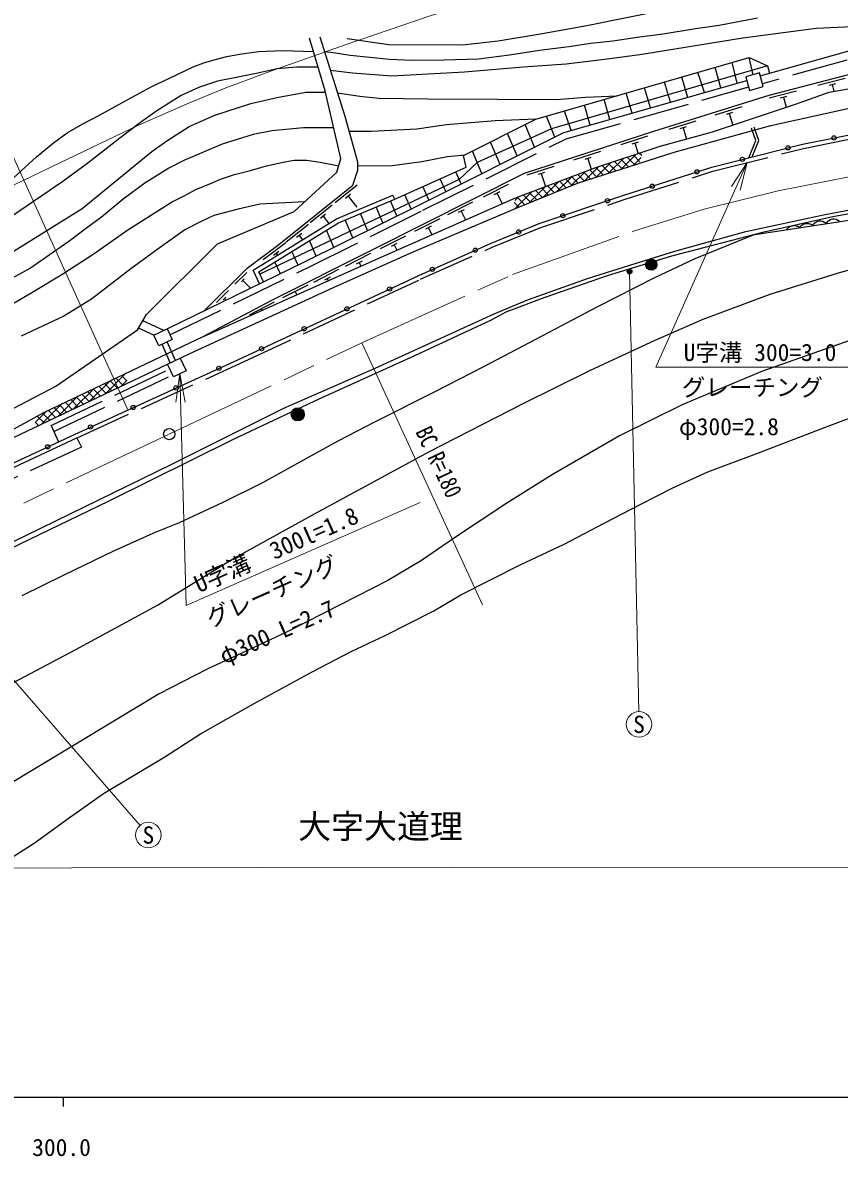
# Model space of a CAD drawing. Units: millimetres at full size, sheet at 1:1000; details may follow other scales. Extents: x 40000 to 680000, y 20000 to 380000.
# Drawn here: x 363711 to 450483, y 198715 to 319096 of the extents above; entities that cross this region are included whole.
import ezdxf
from ezdxf.enums import TextEntityAlignment as Align

# ---------------------------------------------------------------- set-up
doc = ezdxf.new("R2010")
doc.units = ezdxf.units.MM
doc.header["$LTSCALE"] = 1000
doc.linetypes.add('CHAIN', pattern=[18.5, 12, -1.5, 3.5, -1.5])
doc.linetypes.add('DASHED', pattern=[7.5, 6, -1.5])
for name, color, linetype, lineweight in [('M-BGD', 7, 'Continuous', 25), ('M-BMK', 2, 'CHAIN', 13), ('M-BMK-SRVR', 3, 'Continuous', 25), ('M-STR-HTXT', 7, 'Continuous', 13), ('M-STR-STRC', 7, 'Continuous', 25), ('M-TTL-BAND', 7, 'Continuous', 25)]:
    doc.layers.add(name, color=color, linetype=linetype, lineweight=lineweight)
doc.layers.add('M-BMK-HTXT', color=7, linetype='Continuous')
doc.styles.add('ＭＳ ゴシック', font='')
doc.styles.get('ＭＳ ゴシック').set_extended_font_data('MS Gothic')

# ---------------------------------------------------------------- blocks, each defined once
blk = doc.blocks.new('open_arrow')
at = {"color": 0, "linetype": 'Continuous', "lineweight": -2}
blk.add_lwpolyline([(7.5, 1.25), (0, 0), (7.5, -1.25)], dxfattribs=at)

msp = doc.modelspace()

# ---------------------------------------------------------------- hatches: boundary and pattern name
at = {"layer": 'M-BGD'}
for points in [[(429896, 293401, -0.41421), (430496, 294001, -0.41421), (431096, 293401, -1)], [(393638, 277503, -1), (392238, 277503, -0.41421), (392938, 278203, -0.41421)]]:
    msp.add_hatch(color=256, dxfattribs=at).paths.add_polyline_path(points)
at = {"layer": 'M-STR-STRC'}
msp.add_hatch(color=256, dxfattribs=at).paths.add_polyline_path([(428013, 292491, -1), (428363, 292849, -0.41421), (428367, 292496, -0.41421)])

# ---------------------------------------------------------------- linework, layer by layer
at = {"layer": 'M-BGD'}
for p, q in [((442851, 314499), (419908, 307819)), ((437905, 312173), (437277, 314345)), ((439637, 312665), (439103, 314873)), ((441323, 313568), (440889, 315390)), ((434372, 311167), (433748, 313324)), ((436172, 311679), (435442, 313814)), ((451101, 313185), (448198, 312429)), ((430414, 310041), (429795, 312180)), ((432526, 310642), (431904, 312790)), ((445926, 311838), (443022, 311082)), ((450064, 312605), (449387, 312428)), ((449725, 312517), (449909, 311811)), ((426115, 308818), (425502, 310938)), ((428454, 309483), (427838, 311614)), ((444888, 311258), (444211, 311081)), ((444550, 311169), (444823, 310117)), ((421985, 307642), (421282, 309717)), ((424023, 308222), (423413, 310334)), ((440124, 310177), (437260, 309286)), ((439115, 309549), (438447, 309341)), ((438781, 309445), (439163, 308218)), ((418102, 305873), (417108, 308274)), ((420249, 306944), (419383, 309168)), ((435221, 308653), (432356, 307762)), ((400756, 307535), (398415, 307531)), ((419908, 307819), (412016, 304233)), ((416235, 304941), (415227, 307330)), ((430103, 307051), (427249, 306126)), ((434212, 308025), (433543, 307817)), ((433878, 307921), (434232, 306734)), ((414440, 304046), (413415, 306422)), ((429101, 306411), (428435, 306195)), ((428768, 306303), (429125, 305202)), ((412487, 303071), (411514, 305469)), ((425091, 305426), (422238, 304501)), ((424090, 304786), (423424, 304571)), ((423757, 304678), (424130, 303528)), ((427536, 304676), (425965, 303105)), ((428857, 305113), (427266, 303522)), ((427268, 304587), (428074, 303782)), ((427932, 304807), (428743, 303996)), ((429421, 304793), (428568, 303940)), ((428596, 305027), (429293, 304330)), ((429260, 305247), (429484, 305023)), ((412016, 304233), (410105, 302449)), ((420146, 303823), (417292, 302898)), ((424894, 303802), (423362, 302270)), ((423968, 303468), (424728, 302708)), ((424612, 303708), (425397, 302923)), ((426215, 304239), (424663, 302687)), ((425276, 303928), (426066, 303138)), ((425940, 304148), (426736, 303352)), ((426604, 304368), (427405, 303567)), ((410105, 302449), (388923, 292375)), ((408672, 301167), (408071, 302511)), ((410312, 301986), (409743, 303258)), ((419145, 303183), (418479, 302968)), ((418812, 303075), (419256, 301706)), ((420678, 302238), (418982, 300542)), ((422090, 302765), (420476, 301152)), ((420752, 302265), (421462, 301554)), ((421395, 302506), (422090, 301811)), ((423501, 303293), (421970, 301762)), ((422038, 302746), (422720, 302064)), ((422682, 302987), (423390, 302279)), ((423325, 303227), (424059, 302493)), ((399263, 301831), (396921, 299956)), ((406881, 300274), (406246, 301694)), ((415304, 301928), (412624, 300581)), ((414411, 301143), (413786, 300829)), ((414098, 300986), (414651, 299887)), ((417855, 301182), (415987, 299314)), ((419266, 301710), (417488, 299931)), ((417535, 301062), (418324, 300273)), ((418178, 301303), (418952, 300529)), ((418822, 301543), (419579, 300786)), ((419465, 301784), (420207, 301042)), ((420108, 302025), (420835, 301298)), ((398553, 300878), (398006, 300441)), ((398280, 300659), (399217, 299488)), ((403461, 298569), (402795, 300164)), ((403238, 300350), (403057, 300783)), ((404988, 299330), (404316, 300832)), ((411514, 300023), (408834, 298675)), ((415947, 299998), (416442, 299504)), ((416443, 300654), (415997, 300208)), ((416248, 300581), (417069, 299760)), ((416892, 300822), (417697, 300017)), ((396608, 299705), (394266, 297830)), ((395897, 298752), (395351, 298315)), ((400348, 297018), (399593, 298826)), ((401975, 297829), (401266, 299525)), ((410622, 299238), (409996, 298924)), ((410309, 299081), (410768, 298167)), ((415778, 299284), (415818, 299244)), ((394068, 297671), (391726, 295796)), ((395624, 298533), (396235, 297770)), ((398784, 296239), (397984, 298154)), ((408022, 298267), (405341, 296920)), ((407129, 297483), (406503, 297168)), ((393357, 296718), (392811, 296281)), ((393084, 296500), (393443, 296052)), ((396756, 295229), (395996, 297071)), ((404374, 296433), (401694, 295086)), ((406816, 297325), (407190, 296583)), ((391669, 295720), (389264, 293926)), ((394900, 294304), (394171, 295948)), ((403482, 295649), (402856, 295335)), ((403169, 295492), (403452, 294928)), ((390926, 294791), (390365, 294373)), ((390646, 294582), (390775, 294409)), ((392985, 293358), (392323, 294810)), ((400666, 294569), (397986, 293222)), ((399774, 293785), (399148, 293470)), ((387537, 292581), (386256, 291317)), ((391089, 292436), (390497, 293686)), ((397283, 292869), (394603, 291521)), ((399461, 293628), (399635, 293236)), ((387257, 291883), (386958, 291588)), ((387107, 291735), (387931, 290900)), ((396391, 292084), (395765, 291770)), ((396078, 291927), (396180, 291697)), ((385592, 290663), (384311, 289399)), ((393996, 291216), (391315, 289868)), ((392656, 290542), (392826, 290203)), ((385312, 289965), (385013, 289670)), ((385162, 289817), (385338, 289639)), ((390424, 289423), (387772, 288020)), ((389098, 288722), (389175, 288576)), ((377658, 285919), (376022, 286666)), ((378719, 286424), (376479, 287447)), ((379394, 282990), (378529, 284963)), ((379943, 283231), (379078, 285204)), ((374688, 281880), (372504, 279696)), ((372996, 281073), (370817, 278893)), ((371803, 280503), (372576, 279730)), ((372401, 280788), (373174, 280015)), ((373000, 281074), (373773, 280301)), ((373598, 281360), (374372, 280586)), ((374784, 281093), (374191, 280500)), ((374196, 281645), (374786, 281055)), ((369613, 279457), (367443, 277287)), ((371305, 280265), (369130, 278090)), ((369410, 279360), (370180, 278590)), ((370008, 279646), (370779, 278875)), ((370607, 279932), (371378, 279160)), ((371205, 280217), (371977, 279445)), ((367922, 278650), (365757, 276484)), ((367017, 278218), (367785, 277450)), ((367615, 278503), (368384, 277735)), ((368214, 278789), (368983, 278020)), ((368812, 279075), (369581, 278305)), ((366230, 277842), (365029, 276641)), ((365257, 277326), (365989, 276595)), ((365828, 277640), (366587, 276880)), ((366419, 277932), (367186, 277165)), ((365034, 276666), (365390, 276310))]:
    msp.add_line(p, q, dxfattribs=at)
at = {"layer": 'M-BGD', "linetype": 'DASHED'}
for p, q in [((366724, 276323), (379325, 282321)), ((367020, 275688), (379625, 281689)), ((366724, 276323), (367529, 274596))]:
    msp.add_line(p, q, dxfattribs=at)
at = {"layer": 'M-BGD'}
for points in [[(442079, 313444), (471858, 321889), (478277, 331235), (480571, 338634), (482690, 343593)], [(382878, 285771), (390185, 289636), (400904, 295025), (417014, 303123), (430784, 307587), (443012, 311389), (463850, 316813), (473349, 319144), (478405, 322951), (481071, 325942), (483333, 328069), (490263, 331859), (496638, 325263)], [(398203, 317412), (402633, 316796), (410453, 316738), (414251, 317159), (418714, 317900), (423640, 318779), (432266, 320513), (441469, 322396), (446085, 323478), (448025, 323827), (451273, 324106), (461211, 324141), (467480, 324036), (469590, 324377), (471528, 324878), (473170, 325411), (474679, 325996)], [(395802, 316026), (396941, 315881), (398500, 315632), (402702, 315212), (405064, 315113), (408461, 315134), (412151, 315260), (415421, 315679), (418620, 316163), (421744, 316561), (424092, 316917), (426419, 317169), (429019, 317546), (431766, 317902), (435216, 318491), (437731, 318847), (441780, 319625)], [(460656, 318712), (455986, 318842), (453352, 318721), (448005, 318465), (440213, 317457), (429285, 315669), (425823, 315228), (421457, 314673), (416896, 314362), (410666, 313850), (402935, 313409), (398757, 313722), (396426, 314032)], [(309083, 264647), (310815, 263884), (319174, 258503), (324134, 259834), (327195, 261746), (326877, 262787), (336553, 266344), (344308, 268825), (358343, 275848), (367220, 280484), (375914, 286482), (376871, 288114), (384413, 295609), (392546, 299043), (397094, 303222), (397525, 304663), (395845, 311866), (394191, 317449)], [(344511, 265911), (350747, 269339), (365965, 277716), (382271, 285501), (400265, 293517), (416069, 300514), (424616, 303710), (431458, 305974), (437006, 307495), (445824, 310453), (449402, 311722), (462552, 314020), (473961, 315734), (480454, 316435), (491129, 316077), (507281, 317376), (515189, 317638), (527772, 317379)], [(382949, 288478), (387579, 293043), (390917, 295533), (398802, 301846), (399340, 303436), (399329, 304297), (398978, 305548), (397962, 309127), (395320, 317566)], [(350747, 269339), (381419, 283940), (396806, 291018), (405188, 294778), (416332, 299459), (422672, 302048), (432941, 305343), (443204, 308167), (451701, 310046), (464056, 312183), (475538, 313280), (498311, 315412), (513877, 316509), (526922, 316376)], [(362739, 302616), (365174, 304858), (367001, 306341), (368425, 307388), (370093, 308366), (371862, 309279), (374576, 310749), (377443, 312304), (379313, 313213), (381830, 314418), (382959, 314830), (384071, 315156), (385396, 315493), (386733, 315740), (388782, 316030), (391367, 316139), (394611, 316033)], [(395105, 314365), (392846, 314379), (390762, 314191)], [(403238, 300350), (410835, 303746), (410548, 304985), (418223, 308833), (440889, 315390), (442851, 314499), (443070, 313725)], [(324882, 254865), (342503, 263105), (358717, 270489), (369288, 275416), (386580, 283310), (405808, 292265), (413433, 295664), (418605, 297769), (427591, 300771), (436931, 303762), (446568, 306191), (454092, 307697), (464111, 309037), (489664, 311592), (512777, 313477), (523620, 313931), (531865, 313962), (547382, 313253), (574476, 311797)], [(390762, 314191), (388532, 313687), (386044, 313196), (384427, 312885), (382504, 312255), (380548, 311347), (377962, 309736), (376214, 308496), (374044, 306821), (370643, 304163), (367984, 302229), (365732, 300703), (361853, 298037), (360137, 296959), (358701, 296189), (357137, 295351), (352860, 293335), (348745, 291619), (345945, 290588), (343366, 289796), (340566, 289096), (338447, 288562), (336495, 288194), (335028, 287947)], [(379057, 286585), (393656, 293685), (405930, 299799), (421201, 307419), (440658, 312956)], [(323043, 284143), (328487, 283944), (334064, 284519), (338286, 285162), (342361, 285909), (347632, 287197), (351053, 288609), (356230, 291147), (362535, 294683), (370041, 299347), (377439, 305410), (379042, 306558), (381413, 308087), (384122, 309266), (387956, 310505), (390899, 311182), (393841, 311731), (395880, 311718)], [(397177, 311633), (399550, 311291), (401539, 311095), (406762, 310997), (414167, 310974), (420386, 310934), (423518, 311179), (426884, 311338)], [(418223, 308833), (413897, 308676), (408760, 308240), (405607, 307794), (400756, 307535)], [(396766, 307919), (393563, 307915), (390173, 307598), (388209, 307234), (384914, 306204), (380850, 304451), (379252, 303630), (376704, 302070), (374375, 300348), (372089, 298450), (370501, 297288), (368602, 295868), (364552, 293019), (361660, 291470)], [(322857, 244057), (327510, 246946), (331980, 249363), (341473, 253766), (357921, 261671), (379575, 272225), (391458, 278158), (401169, 282392), (413808, 288185), (417471, 289683), (423839, 291974), (428783, 293512), (432995, 294840), (440554, 296913), (448808, 298698), (457339, 300334), (466605, 301826), (475454, 302735), (497505, 304632), (498668, 305567), (506262, 306158), (516796, 306326), (531373, 306389)], [(361224, 262694), (372907, 268337), (386122, 274871), (394756, 278946), (405388, 283766), (413519, 287531), (415094, 288385), (419215, 289956), (425847, 292249), (432701, 294337), (442478, 296899), (449788, 298500), (457165, 299867), (465767, 301245), (473625, 302101), (480482, 302815), (492111, 303813), (497531, 304274), (498919, 305257), (506332, 305805), (512522, 305914), (521409, 305937), (530557, 306032)], [(399334, 303911), (402967, 303919), (406116, 304358), (408854, 304876), (410693, 305057)], [(360889, 288236), (364685, 290460), (367995, 292431), (371311, 294602), (374872, 297094), (379538, 300027), (380866, 300724), (382108, 301366), (383850, 302106), (384725, 302489), (386217, 302968), (387905, 303382), (389626, 303894), (391557, 304330), (392570, 304482), (393887, 304493), (395336, 304297), (397291, 303882)], [(441281, 296585), (454522, 298595), (467111, 300722), (472709, 301412), (473980, 291693)], [(359082, 247121), (369371, 252547), (378027, 257253), (385940, 262087), (394710, 266945), (406947, 273556), (416902, 278656), (423963, 282147), (430911, 285373), (436017, 287614), (443138, 290254), (450396, 292522), (454847, 293779), (459601, 294776), (465372, 295460), (471482, 296265), (478243, 297741), (484100, 298926), (490397, 299779), (495873, 300348), (497770, 300332), (503217, 300152), (505949, 300021), (508195, 299755)], [(393671, 300077), (388903, 299821), (386592, 299288), (384023, 298626), (382553, 297916), (380943, 297089), (377970, 294973), (375191, 292954), (372719, 291032), (371039, 289724), (368098, 287915), (363550, 285820)], [(388871, 291358), (388200, 292824), (397053, 298274), (403057, 300783)], [(389294, 291563), (388801, 292642), (397268, 297855), (403238, 300350)], [(363667, 258252), (368138, 260478), (373395, 263018), (377887, 265039), (380387, 266009), (385030, 268165), (389240, 270270), (393836, 272822), (397234, 274694), (401212, 276729), (407478, 279908), (412693, 282598), (418308, 285520), (424758, 288930), (430892, 292023), (435161, 294064), (438916, 295565), (441421, 296607)], [(507825, 291823), (501200, 292644), (495207, 293054), (487042, 292929), (479227, 291958), (471486, 290454), (465030, 289096), (452297, 285599), (442333, 282098), (433864, 278557), (427117, 275233), (420091, 271146), (415166, 268069), (409691, 264470), (406088, 261998), (402493, 259868), (397500, 257318), (391942, 254495), (388125, 252676), (383310, 250458), (378199, 247811), (373406, 244927), (369345, 242465), (357839, 235580)], [(361726, 229914), (364938, 231973), (368550, 234577), (372309, 237240), (378809, 241128), (382598, 243584), (388223, 246780), (394481, 250174), (398631, 252333), (402228, 254023), (407409, 256626), (410254, 258344), (416575, 261523), (421246, 263723), (425487, 265950), (429460, 267989), (432788, 269699), (436525, 271395), (441704, 273357), (448897, 276120), (455546, 278578)], [(325073, 254457), (342691, 262696), (358906, 270080), (369476, 275007), (369514, 275024)]]:
    msp.add_lwpolyline(points, dxfattribs=at)
at = {"layer": 'M-BGD', "linetype": 'DASHED'}
for points in [[(484868, 343258), (482190, 337521), (479809, 330187), (472975, 321117), (442311, 312619)], [(369514, 275024), (386768, 282901), (405995, 291855), (413609, 295250), (418761, 297346), (427731, 300343), (437055, 303329), (446667, 305752), (454166, 307253), (464163, 308590), (489705, 311144), (512805, 313027), (523630, 313481), (531856, 313512), (547359, 312803), (574457, 311347)], [(379363, 285956), (393965, 293056), (406242, 299173), (421455, 306764), (440850, 312283)], [(440864, 304753), (441622, 306586), (441164, 307896)], [(441227, 304845), (441942, 306577), (441448, 307995)], [(369476, 275007), (369973, 274018), (322015, 252036), (318909, 249959)]]:
    msp.add_lwpolyline(points, dxfattribs=at)
at = {"layer": 'M-BGD'}
for points in [[(440954, 311905), (442398, 312312), (441991, 313756), (440547, 313349)], [(377658, 285919), (379057, 286585), (379595, 285457), (378195, 284790)], [(379083, 282828), (380437, 283473), (381082, 282119), (379728, 281474)]]:
    msp.add_lwpolyline(points, close=True, dxfattribs=at)
for centre, radius in [((449917, 306861), 225), ((445031, 305804), 225), ((440183, 304582), 225), ((435363, 303260), 225), ((430601, 301735), 225), ((425847, 300188), 225), ((421104, 298604), 225), ((416415, 296878), 225), ((411806, 294939), 225), ((430496, 293401), 600), ((407240, 292903), 225), ((402696, 290816), 225), ((398164, 288705), 225), ((393631, 286594), 225), ((389099, 284483), 225), ((384559, 282387), 225), ((380011, 280311), 225), ((375462, 278235), 225), ((392938, 277503), 700), ((370914, 276158), 225), ((366376, 274059), 225)]:
    msp.add_circle(centre, radius, dxfattribs=at)
for centre, radius, start, end in [((445679, 296500), 1019, 55.52465, 141.73276), ((447052, 296770), 979, 52.90001, 144.3574), ((448449, 297087), 930, 47.15548, 150.1019), ((449866, 297320), 904, 47.02053, 150.23687)]:
    msp.add_arc(centre, radius, start, end, dxfattribs=at)
at = {"layer": 'M-BMK'}
msp.add_lwpolyline([(320934, 246932), (325835, 250045), (328988, 251682), (351628, 262312), (379283, 275408), (399765, 285105), (415765, 292356), (428598, 296940), (436120, 299306), (443992, 301228), (451543, 302715), (454558, 303197), (475293, 305666), (481350, 306465), (499498, 308312), (513857, 309139), (525093, 309652), (533289, 309731), (546816, 308850), (574283, 307162)], dxfattribs=at)
at = {"layer": 'M-BMK-SRVR'}
msp.add_circle((379283, 275408), 600, dxfattribs=at)
at = {"layer": 'M-STR-HTXT'}
for p, q in [((374888, 277972), (353377, 325405)), ((428188, 292670), (429171, 245934)), ((399765, 285105), (412552, 257261)), ((354270, 259028), (376182, 233851))]:
    msp.add_line(p, q, dxfattribs=at)
for points in [[(358824, 299970), (367665, 304215), (376023, 308200), (381426, 310569), (385110, 312114), (389863, 313874), (397991, 316737), (407120, 319870), (424298, 325016), (429108, 326144), (432826, 327171), (438930, 328628), (444340, 329761), (451148, 331238), (462065, 333272), (467401, 334142), (473068, 335024), (478878, 335770), (483033, 336383), (485724, 336663), (489480, 336821), (501686, 336821), (516860, 337008), (528519, 337070)], [(440697, 304247), (430995, 282501), (454940, 282501)], [(380405, 281796), (381084, 257189), (405936, 268139)], [(107668, 229697), (180784, 229556), (206025, 229583), (246909, 229505), (289186, 229419), (348738, 229299), (409235, 229411), (543058, 229345), (571043, 229351)]]:
    msp.add_lwpolyline(points, dxfattribs=at)
for centre in [(429200, 244585), (377068, 232832)]:
    msp.add_circle(centre, 1350, dxfattribs=at)
at = {"layer": 'M-STR-STRC'}
msp.add_circle((428188, 292670), 250, dxfattribs=at)
at = {"layer": 'M-TTL-BAND'}
for p, q in [((40000, 205000), (579000, 205000)), ((368000, 205000), (368000, 204000))]:
    msp.add_line(p, q, dxfattribs=at)

# ---------------------------------------------------------------- block references
at = {"layer": 'M-STR-HTXT', "xscale": 400, "yscale": 400}
for p, rotation in [((440697, 304247), 246), ((380405, 281796), 271.6)]:
    msp.add_blockref('open_arrow', p, dxfattribs=dict(at, rotation=rotation))

# ---------------------------------------------------------------- texts
at = {"layer": 'M-BMK-HTXT', "style": 'ＭＳ ゴシック'}
msp.add_text('大字大道理', height=2566, dxfattribs=at).set_placement((401733, 233749), align=Align.MIDDLE_CENTER)
at = {"layer": 'M-STR-HTXT', "style": 'ＭＳ ゴシック'}
for s, p in [('U字溝 300=3.0', (433942, 282617)), ('グレーチング', (433740, 278908)), ('φ300=2.8', (433435, 274741))]:
    msp.add_text(s, height=1833, dxfattribs=at).set_placement(p, align=Align.BOTTOM_LEFT)
at = {"layer": 'M-STR-HTXT', "style": 'ＭＳ ゴシック', "width": 0.8}
msp.add_text('BC R=180', height=1833, rotation=295.305, dxfattribs=at).set_placement((406608, 271823), align=Align.BOTTOM_CENTER)
at = {"layer": 'M-STR-HTXT', "style": 'ＭＳ ゴシック'}
for s, p in [('U字溝\u3000300l=1.8', (382667, 258014)), ('グレーチング', (383933, 254348)), ('φ300 L=2.7', (385334, 250412))]:
    msp.add_text(s, height=1833, rotation=23.778, dxfattribs=at).set_placement(p, align=Align.BOTTOM_LEFT)
for p in [(429200, 244585), (377068, 232832)]:
    msp.add_text('S', height=1833, dxfattribs=at).set_placement(p, align=Align.MIDDLE_CENTER)
at = {"layer": 'M-TTL-BAND', "style": 'ＭＳ ゴシック'}
msp.add_text('300.0', height=1833, dxfattribs=at).set_placement((367844, 198195), align=Align.BOTTOM_CENTER)

doc.saveas('drawing.dxf')
